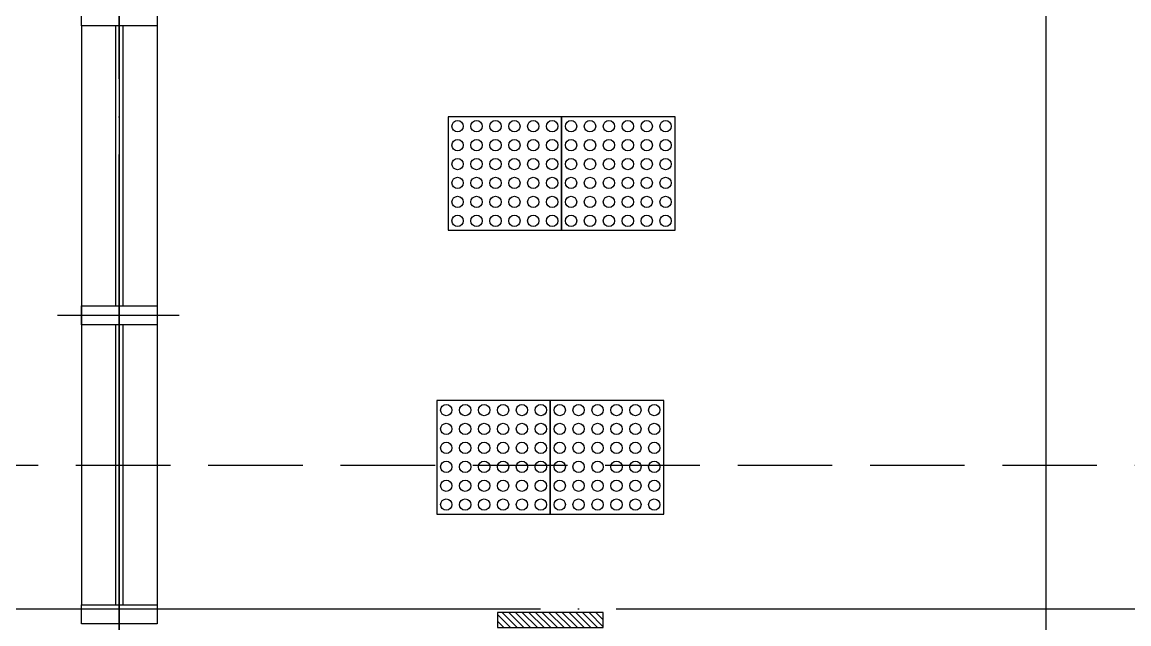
# Model space of a CAD drawing. Header units: millimetres. Extents: x 0 to 1390178, y 0 to 110113.
# Drawn here: x 438865 to 441792, y 30741 to 32331 of the extents above; entities that cross this region are included whole.
import ezdxf
from ezdxf.xclip import XClip

# ---------------------------------------------------------------- set-up
doc = ezdxf.new("R2010")
doc.units = ezdxf.units.MM
doc.header["$LTSCALE"] = 100
doc.header["$XCLIPFRAME"] = 0
doc.linetypes.add('HID2', pattern=[3.5, 2.5, -1])
doc.linetypes.add('X - 평면도$0$CEN', pattern=[62, 60, -1, 0, -1])
for name, color, linetype in [('sm3', 3, 'HID2'), ('X - 평면도$0$$0$_led', 4, 'Continuous'), ('X - 평면도$0$AA-DWXM-WIND', 4, 'Continuous'), ('X - 평면도$0$AA-XXXX-CNTL', 1, 'X - 평면도$0$CEN'), ('X - 평면도$0$점형블럭', 8, 'Continuous')]:
    doc.layers.add(name, color=color, linetype=linetype)
doc.layers.add('X - 평면도$0$DEFPOINT', color=163, linetype='Continuous', plot=False)

# ---------------------------------------------------------------- blocks, each defined once
blk = doc.blocks.new('X - 평면도$0$A$C4D1409A3')
at = {"layer": 'X - 평면도$0$점형블럭', "color": 9}
blk.add_lwpolyline([(0, 0), (300, 0), (300, 300), (0, 300)], close=True, dxfattribs=at)
at = {"layer": 'X - 평면도$0$점형블럭', "color": 252}
for centre in [(25, 275), (75, 275), (125, 275), (175, 275), (225, 275), (275, 275), (25, 225), (75, 225), (125, 225), (175, 225), (225, 225), (275, 225), (25, 175), (75, 175), (125, 175), (175, 175), (225, 175), (275, 175), (25, 125), (75, 125), (125, 125), (175, 125), (225, 125), (275, 125), (25, 75), (75, 75), (125, 75), (175, 75), (225, 75), (275, 75), (25, 25), (75, 25), (125, 25), (175, 25), (225, 25), (275, 25)]:
    blk.add_circle(centre, 15, dxfattribs=at)
blk = doc.blocks.new('X - 평면도$0$$0$20201005.211729')
at = {"layer": 'X - 평면도$0$$0$_led'}
h = blk.add_hatch(dxfattribs=at)
h.set_pattern_fill('ANSI31', color=256, scale=100, angle=180, style=0)
h.set_pattern_definition([(135, (6492677.78, 1750075.901), (8.838834765, 8.838834765), [])])
h.paths.add_polyline_path([(0, -40), (0, 0), (280, 0), (280, -40)])
blk.add_lwpolyline([(280, 0), (0, 0), (0, -40), (280, -40)], close=True, dxfattribs=at)
blk = doc.blocks.new('X - 평면도', base_point=(-475.4, -286.7))
at = {"layer": 'X - 평면도$0$AA-DWXM-WIND', "color": 8}
for p, q in [((668272, 48213.1), (668272, 46683.1)), ((668472, 48213.1), (668472, 46683.1))]:
    blk.add_line(p, q, dxfattribs=at)
at = {"layer": 'X - 평면도$0$AA-DWXM-WIND'}
for p, q in [((668362, 48213.1), (668362, 47473.1)), ((668382, 48213.1), (668382, 47473.1)), ((668362, 47423.1), (668362, 46683.1)), ((668382, 47423.1), (668382, 46683.1))]:
    blk.add_line(p, q, dxfattribs=at)
for points in [[(668272, 48213.1), (668272, 48263.1), (668472, 48263.1), (668472, 48213.1)], [(668272, 47423.1), (668272, 47473.1), (668472, 47473.1), (668472, 47423.1)], [(668272, 46633.1), (668272, 46683.1), (668472, 46683.1), (668472, 46633.1)]]:
    blk.add_lwpolyline(points, close=True, dxfattribs=at)
at = {"layer": 'X - 평면도$0$AA-XXXX-CNTL'}
for p, q in [((668372, 68689.6), (668372, 19243.1)), ((670822, 68689.6), (670822, 19243.1)), ((668372, 29473.1), (668372, 65373.1)), ((657286.2, 46673.1), (718213.6, 46673.1))]:
    blk.add_line(p, q, dxfattribs=at)
at = {"layer": 'X - 평면도$0$DEFPOINT'}
blk.add_line((668531, 47448.1), (668208.7, 47448.1), dxfattribs=at)
at = {"lineweight": 9, "rotation": 180}
blk.add_blockref('X - 평면도$0$$0$20201005.211729', (669652, 46623.1), dxfattribs=at)
at = {"layer": 'X - 평면도$0$점형블럭'}
for p in [(669242, 47673.1), (669542, 47673.1), (669212, 46923.1), (669512, 46923.1)]:
    blk.add_blockref('X - 평면도$0$A$C4D1409A3', p, dxfattribs=at)

msp = doc.modelspace()

# ---------------------------------------------------------------- block references
ref = msp.add_blockref('X - 평면도', (-229725.3, -16179.1))
XClip(ref).set_block_clipping_path([(649249.9173510048, 15892.4063044181), (733249.9173510048, 75292.406304418)])

# ---------------------------------------------------------------- next in the draw order: linework, layer by layer
at = {"layer": 'sm3'}
msp.add_lwpolyline([(437082.7, 12430.2), (458157.6, 12430.2, 0.414214), (459157.6, 13430.2), (459157.6, 30158.8, 0.414214), (458157.6, 31158.8), (437082.7, 31158.8, 0.414214), (436082.7, 30158.8), (436082.7, 13430.2, 0.414214)], format="xyb", close=True, dxfattribs=at)

doc.saveas('drawing.dxf')
